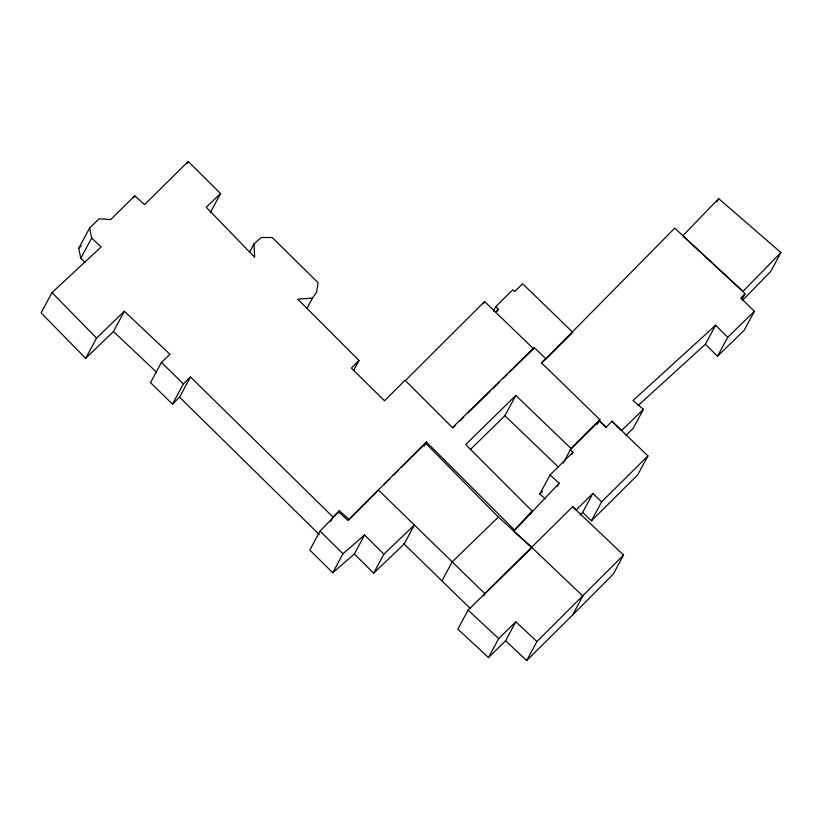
<?xml version="1.0" encoding="UTF-8"?>
<svg xmlns="http://www.w3.org/2000/svg" width="822" height="822" viewBox="0 0 822 822"><rect width="100%" height="100%" fill="white"/><g stroke="black" fill="none" stroke-linecap="round" stroke-linejoin="round"><path stroke-width="1.23" d="M210.268 212.703L220.563 193.581L188.238 161.451L144.59 204.606L134.757 195.77L110.713 219.587L99.174 218.765L89.619 228.033L91.674 238.031L101.116 246.97L52.002 292.611L41.1 312.863L85.663 358.351L113.457 331.533L124.369 311.281L169.99 354.313L161.441 362.399L150.539 382.651L172.476 404.157L179.576 397.19L190.478 376.938L332.972 517.038L330.547 521.538M85.056 262.352L80.772 258.283L78.717 248.285L89.619 228.033M80.772 258.283L91.674 238.031M133.544 198.02L134.757 195.77M187.026 163.701L188.238 161.451M85.663 358.351L96.564 338.099L124.369 311.281M249.765 251.748L253.998 243.877L261.304 237.517L272.226 237.527L318.063 282.696L316.634 292.211L312.494 298.057L307.048 308.188M172.476 404.157L183.378 383.905L190.478 376.938M353.542 370.599L358.998 360.468L297.79 299.187L312.494 298.057M483.726 595.96L484.929 593.731L378.408 490.004L348.199 520.614L338.664 511.901L320.046 531.084L309.822 550.072L332.756 572.749L354.344 553.977L364.567 534.988L383.864 554.182L373.64 573.17L354.344 553.977M338.14 512.887L339.352 510.637L348.877 519.34L426.371 441.969L514.438 529.995L532.153 511.079L465.694 444.568L515.805 395.444L571.054 448.483L563.152 463.156M332.756 572.749L342.98 553.761L364.567 534.988M483.367 303.791L484.569 301.551L534.033 349.247M493.323 311.148L495.728 306.678L512.794 289.755L514.654 291.605L522.638 283.744L572.842 332.376L545.037 359.872M423.947 446.469L426.371 441.969M497.115 311.517L498.327 309.278L495.728 306.678M470.276 449.644L504.903 415.696L515.805 395.444M470.153 608.29L441.928 580.887L452.151 561.899L498.379 517.048L531.978 547.637L582.829 596.032L572.605 615.02L526.686 660.549L505.581 640.77L515.805 621.781L536.91 641.561L526.686 660.549M592.878 493.395L582.654 512.383L591.398 520.85L601.622 501.862L592.878 493.395L576.109 510L572.646 506.722L468.078 610.13L457.854 629.107L488.443 657.569L505.581 640.77M545.284 498.923L539.807 493.96L550.031 474.972L572.955 452.254L570.376 449.747L599.217 420.926L606.194 427.306L611.887 421.183L647.921 455.912L637.697 474.9L591.398 520.85M530.334 514.459L532.153 511.079M571.752 454.494L572.955 452.254M557.357 486.593L559.166 483.244L550.031 474.972M716.887 201.976L718.695 198.626L780.9 252.539L770.676 271.527L742.42 300.492M597.419 424.275L599.896 419.662L541.39 362.728L545.716 358.608L534.177 347.49L452.46 427.604L405.071 380.267L384.542 400.776L351.333 368.102L358.998 360.468M488.443 657.569L498.666 638.581L515.805 621.781M715.613 325.255L705.389 344.243L717.503 356.234L727.727 337.246L715.613 325.255L633.032 400.489L643.41 409.346L633.187 428.334L625.902 435.383M742.03 299.455L745.03 293.865L742.934 291.471L674.739 228.146L541.616 363.077M745.03 293.865L740.797 297.965L754.411 311.312L744.187 330.3L717.503 356.234M572.646 506.722L623.538 555.076L613.315 574.064L572.605 615.02M559.166 483.244L513.76 531.259L531.978 547.637L484.929 593.731M718.695 198.626L682.784 235.811L742.934 291.471L780.9 252.539M332.972 517.038L339.352 510.637M623.538 555.076L536.91 641.561M571.054 448.483L599.896 419.662M405.297 380.637L484.569 301.551M601.622 501.862L647.921 455.912M495.532 312.041L498.327 309.278M383.864 484.61L389.32 479.216M392.957 475.619L398.413 470.215M401.136 467.523L425.693 443.243L498.379 517.048M539.807 493.96L542.458 491.34M580.003 515.004L582.654 512.383M452.686 427.974L455.419 425.303M459.95 420.854L463.587 417.299M468.129 412.839L489.912 391.478M492.635 388.806L498.995 382.579M503.537 378.13L507.164 374.565M509.887 371.893L533.499 348.754M727.727 337.246L754.411 311.312M78.717 248.285L81.316 245.757M643.41 409.346L621.535 430.502L611.887 421.183M220.563 193.581L206.23 207.257L254.666 257.235L253.998 243.877M383.864 554.182L414.36 525.073L404.136 544.061L373.64 573.17M637.995 405.647L705.389 344.243M468.078 610.13L498.666 638.581M113.457 331.533L156.283 371.934M504.903 415.696L558.313 466.968M598.817 420.165L606.194 427.306M403.694 543.609L441.928 580.887M161.441 362.399L183.378 383.905M179.576 397.19L319.326 534.598M320.046 531.084L342.98 553.761M52.002 292.611L96.564 338.099"/></g></svg>
